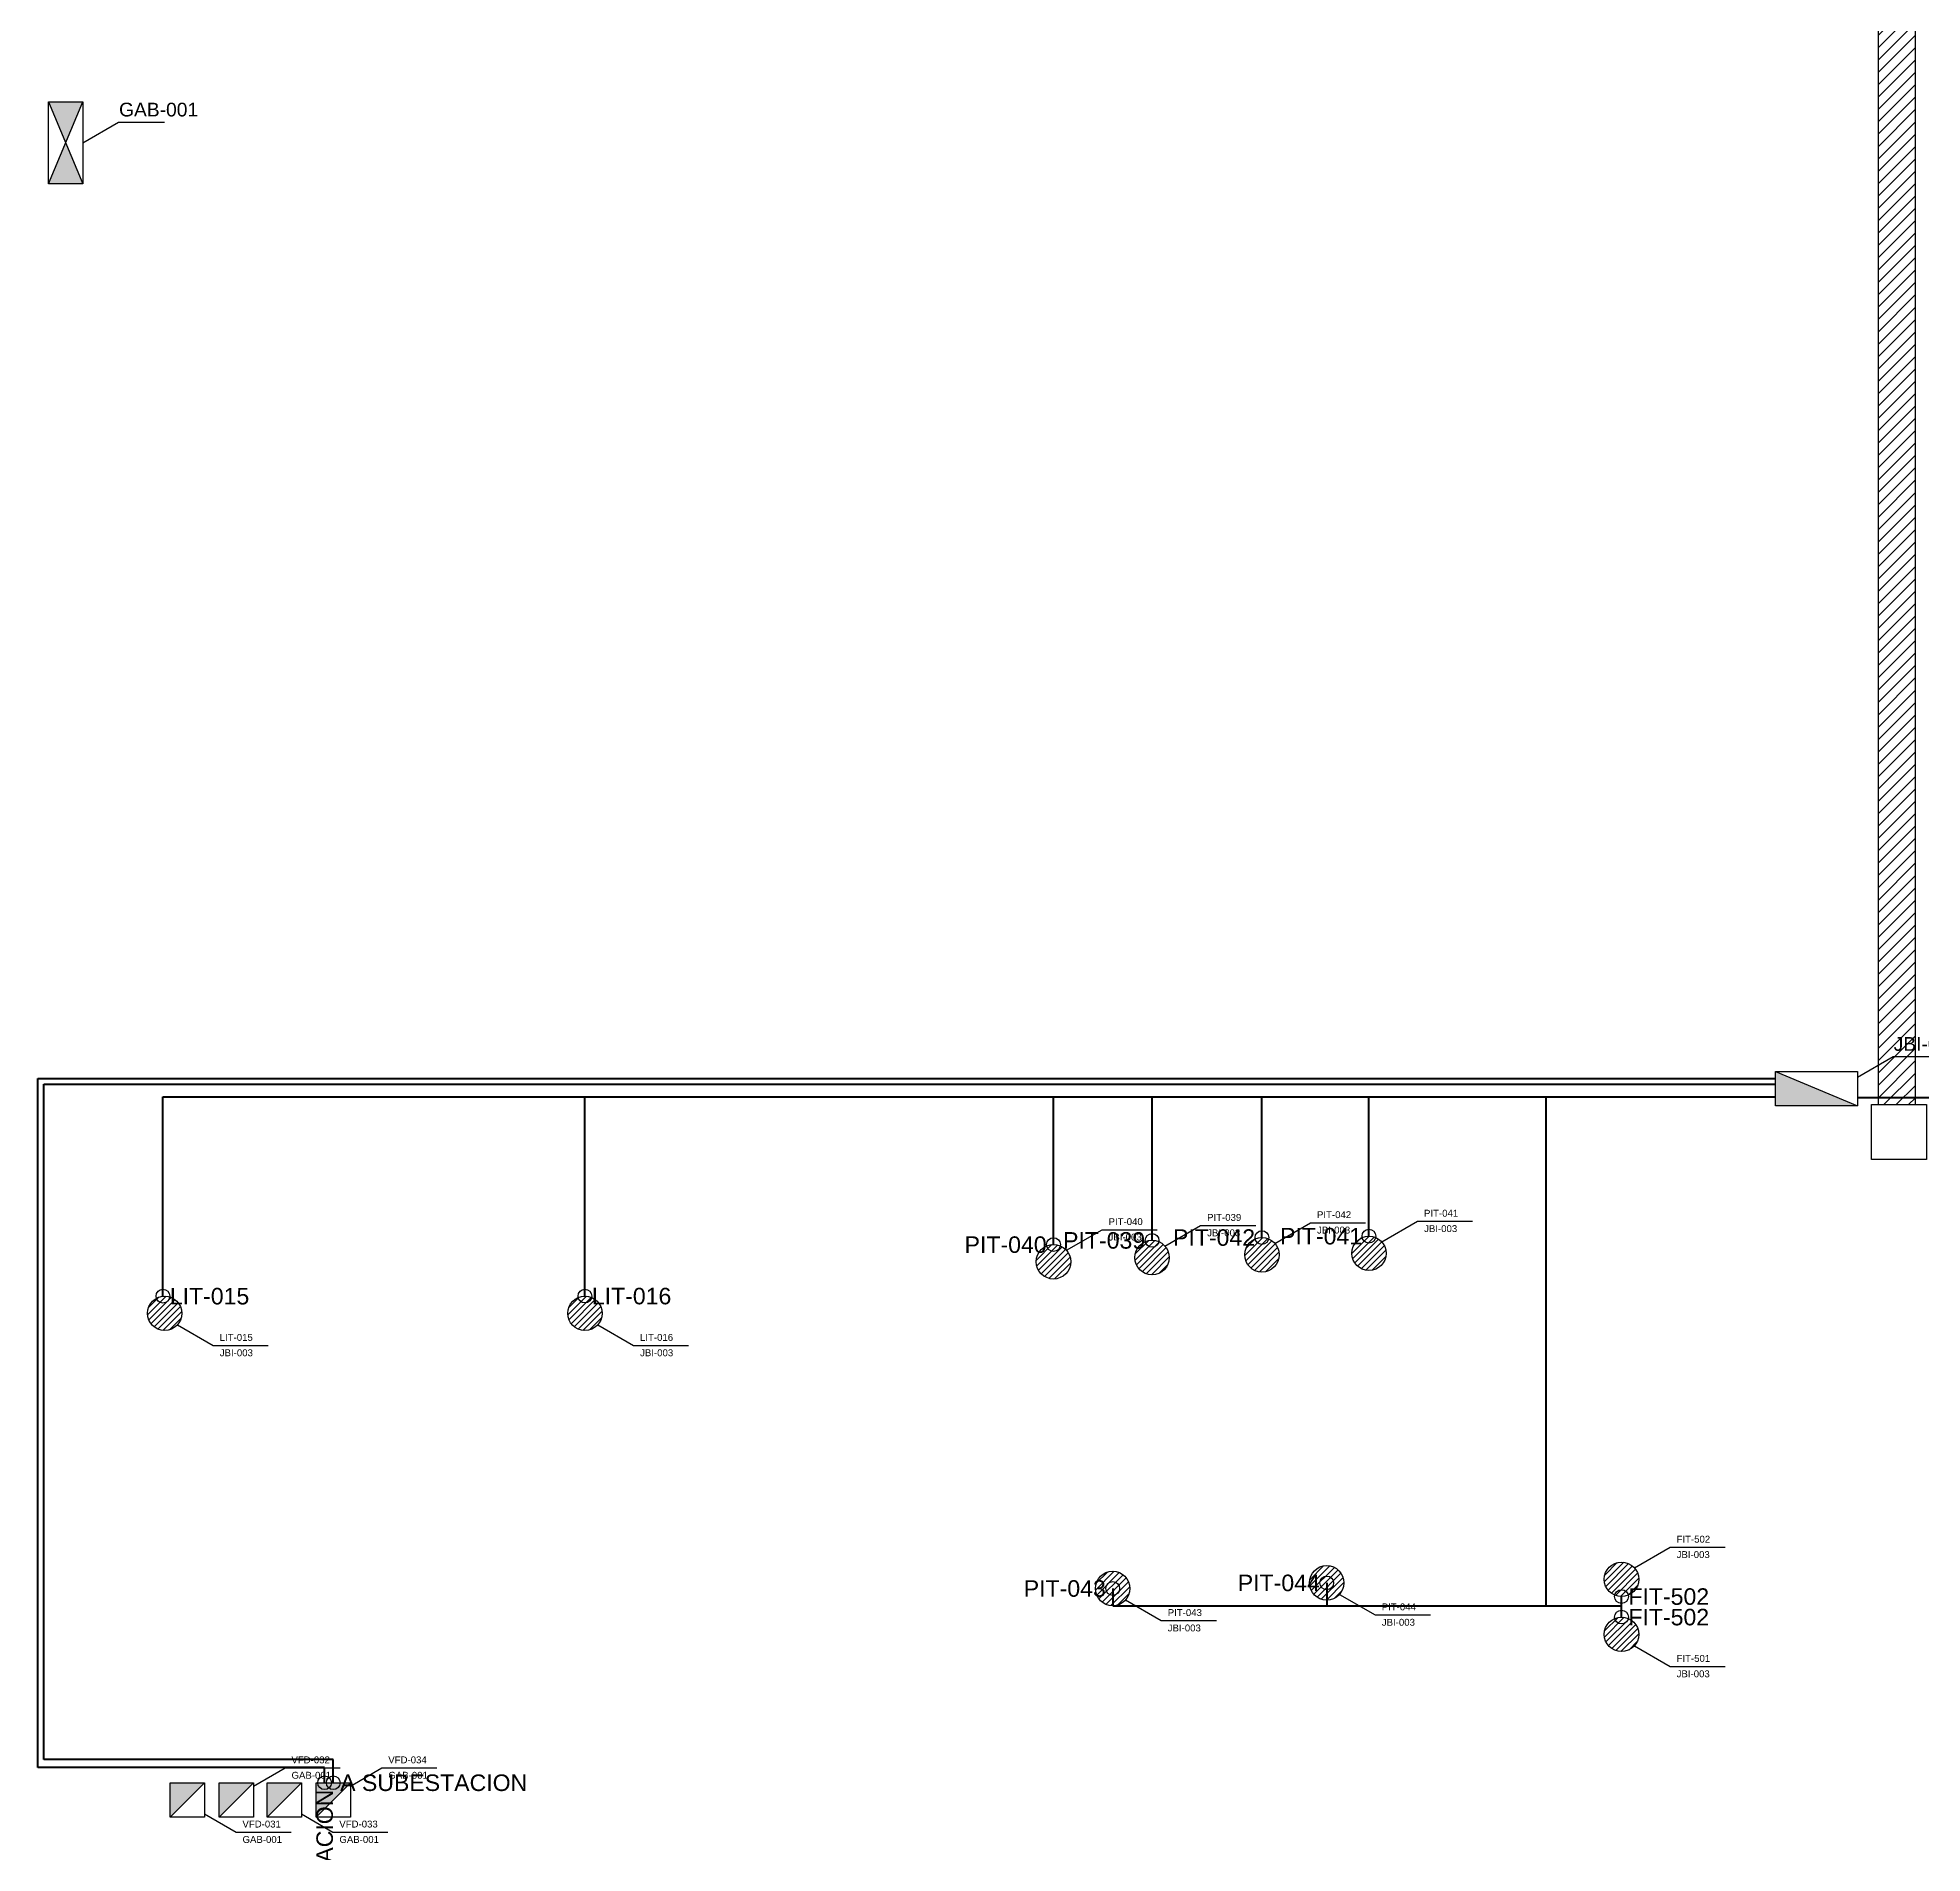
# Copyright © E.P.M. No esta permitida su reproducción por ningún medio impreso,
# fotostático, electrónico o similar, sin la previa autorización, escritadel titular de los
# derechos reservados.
# Model space of a CAD drawing. Header units: metres. Extents: x 0 to 191, y 0 to 87.
# Drawn here: x 45.03 to 65.58, y 29.11 to 48.91 of the extents above; entities that cross this region are included whole.
import ezdxf
from ezdxf.enums import TextEntityAlignment as Align

# ---------------------------------------------------------------- set-up
doc = ezdxf.new("R2010")
doc.units = ezdxf.units.M
for name, color, linetype, lineweight, true_color in [('CANALIZACIONES', 178, 'Continuous', 25, 0x000000), ('CANALIZACIONES ... ANALOGAS', 5, 'Continuous', 50, 0x0000ff), ('CANALIZACIONES ... BANCO', 30, 'Continuous', 25, 0xff7f00), ('CANALIZACIONES ... DIGITALES', 1, 'Continuous', 50, 0xff0000), ('INST', 5, 'Continuous', 25, 0x0000ff)]:
    doc.layers.add(name, color=color, linetype=linetype, lineweight=lineweight, true_color=true_color)
doc.styles.add('textstyle122', font='')
doc.styles.add('textstyle123', font='')
doc.styles.add('textstyle124', font='')
doc.styles.add('textstyle125', font='')
doc.styles.add('textstyle126', font='')
doc.styles.add('textstyle127', font='')
doc.styles.add('textstyle128', font='')
doc.styles.add('textstyle129', font='')
doc.styles.add('textstyle130', font='')
doc.styles.add('textstyle131', font='')
doc.styles.add('textstyle136', font='')
doc.styles.add('textstyle137', font='')
doc.styles.add('textstyle138', font='')
doc.styles.add('textstyle139', font='')
doc.styles.add('textstyle414', font='')
doc.styles.add('textstyle415', font='')
doc.styles.add('textstyle416', font='')
doc.styles.add('textstyle417', font='')
doc.styles.add('textstyle418', font='')
doc.styles.add('textstyle419', font='')
doc.styles.add('textstyle420', font='')
doc.styles.add('textstyle421', font='')
doc.styles.add('textstyle422', font='')
doc.styles.add('textstyle423', font='')
doc.styles.add('textstyle424', font='')
doc.styles.add('textstyle425', font='')
doc.styles.add('textstyle426', font='')
doc.styles.add('textstyle427', font='')
doc.styles.add('textstyle428', font='')
doc.styles.add('textstyle429', font='')
doc.styles.add('textstyle430', font='')
doc.styles.add('textstyle431', font='')
doc.styles.add('textstyle432', font='')
doc.styles.add('textstyle433', font='')
doc.styles.add('textstyle438', font='')
doc.styles.add('textstyle439', font='')
doc.styles.add('textstyle440', font='')
doc.styles.add('textstyle441', font='')
doc.styles.add('textstyle442', font='')
doc.styles.add('textstyle443', font='')
doc.styles.add('textstyle444', font='')
doc.styles.add('textstyle445', font='')
doc.styles.add('textstyle446', font='')
doc.styles.add('textstyle459', font='')
doc.styles.add('textstyle583', font='')
doc.styles.add('textstyle584', font='')
doc.styles.add('textstyle585', font='')
doc.styles.add('textstyle586', font='')
doc.styles.add('textstyle587', font='')
doc.styles.add('textstyle588', font='')
doc.styles.add('textstyle589', font='')
doc.styles.add('textstyle590', font='')
doc.styles.add('textstyle591', font='')
doc.styles.add('textstyle592', font='')
doc.styles.add('textstyle593', font='')
doc.styles.add('textstyle594', font='')
doc.styles.get('textstyle122').set_extended_font_data('Liberation Sans')
doc.styles.get('textstyle123').set_extended_font_data('Liberation Sans')
doc.styles.get('textstyle124').set_extended_font_data('Liberation Sans')
doc.styles.get('textstyle125').set_extended_font_data('Liberation Sans')
doc.styles.get('textstyle126').set_extended_font_data('Liberation Sans')
doc.styles.get('textstyle127').set_extended_font_data('Liberation Sans')
doc.styles.get('textstyle128').set_extended_font_data('Liberation Sans')
doc.styles.get('textstyle129').set_extended_font_data('Liberation Sans')
doc.styles.get('textstyle130').set_extended_font_data('Liberation Sans')
doc.styles.get('textstyle131').set_extended_font_data('Liberation Sans')
doc.styles.get('textstyle136').set_extended_font_data('Liberation Sans')
doc.styles.get('textstyle137').set_extended_font_data('Liberation Sans')
doc.styles.get('textstyle138').set_extended_font_data('Liberation Sans')
doc.styles.get('textstyle139').set_extended_font_data('Liberation Sans')
doc.styles.get('textstyle414').set_extended_font_data('Liberation Sans')
doc.styles.get('textstyle415').set_extended_font_data('Liberation Sans')
doc.styles.get('textstyle416').set_extended_font_data('Liberation Sans')
doc.styles.get('textstyle417').set_extended_font_data('Liberation Sans')
doc.styles.get('textstyle418').set_extended_font_data('Liberation Sans')
doc.styles.get('textstyle419').set_extended_font_data('Liberation Sans')
doc.styles.get('textstyle420').set_extended_font_data('Liberation Sans')
doc.styles.get('textstyle421').set_extended_font_data('Liberation Sans')
doc.styles.get('textstyle422').set_extended_font_data('Liberation Sans')
doc.styles.get('textstyle423').set_extended_font_data('Liberation Sans')
doc.styles.get('textstyle424').set_extended_font_data('Liberation Sans')
doc.styles.get('textstyle425').set_extended_font_data('Liberation Sans')
doc.styles.get('textstyle426').set_extended_font_data('Liberation Sans')
doc.styles.get('textstyle427').set_extended_font_data('Liberation Sans')
doc.styles.get('textstyle428').set_extended_font_data('Liberation Sans')
doc.styles.get('textstyle429').set_extended_font_data('Liberation Sans')
doc.styles.get('textstyle430').set_extended_font_data('Liberation Sans')
doc.styles.get('textstyle431').set_extended_font_data('Liberation Sans')
doc.styles.get('textstyle432').set_extended_font_data('Liberation Sans')
doc.styles.get('textstyle433').set_extended_font_data('Liberation Sans')
doc.styles.get('textstyle438').set_extended_font_data('Liberation Sans')
doc.styles.get('textstyle439').set_extended_font_data('Liberation Sans')
doc.styles.get('textstyle440').set_extended_font_data('Liberation Sans')
doc.styles.get('textstyle441').set_extended_font_data('Liberation Sans')
doc.styles.get('textstyle442').set_extended_font_data('Liberation Sans')
doc.styles.get('textstyle443').set_extended_font_data('Liberation Sans')
doc.styles.get('textstyle444').set_extended_font_data('Liberation Sans')
doc.styles.get('textstyle445').set_extended_font_data('Liberation Sans')
doc.styles.get('textstyle446').set_extended_font_data('Liberation Sans')
doc.styles.get('textstyle459').set_extended_font_data('Liberation Sans')
doc.styles.get('textstyle583').set_extended_font_data('Liberation Sans')
doc.styles.get('textstyle584').set_extended_font_data('Liberation Sans')
doc.styles.get('textstyle585').set_extended_font_data('Liberation Sans')
doc.styles.get('textstyle586').set_extended_font_data('Liberation Sans')
doc.styles.get('textstyle587').set_extended_font_data('Liberation Sans')
doc.styles.get('textstyle588').set_extended_font_data('Liberation Sans')
doc.styles.get('textstyle589').set_extended_font_data('Liberation Sans')
doc.styles.get('textstyle590').set_extended_font_data('Liberation Sans')
doc.styles.get('textstyle591').set_extended_font_data('Liberation Sans')
doc.styles.get('textstyle592').set_extended_font_data('Liberation Sans')
doc.styles.get('textstyle593').set_extended_font_data('Liberation Sans')
doc.styles.get('textstyle594').set_extended_font_data('Liberation Sans')

# ---------------------------------------------------------------- blocks, each defined once
blk = doc.blocks.new('Inst_Elec_lin1')
at = {"layer": 'INST', "transparency": 33554687}
h = blk.add_hatch(dxfattribs=at)
h.set_pattern_fill('ANSI31', color=256, scale=0.015, style=0, pattern_type=0)
edge = h.paths.add_edge_path(flags=0)
edge.add_arc((0, 0), 0.188, 0, 360)
at = {"layer": 'INST'}
for p, q in [((0.14, -0.125), (0.53, -0.35)), ((0.53, -0.35), (1.13, -0.35))]:
    blk.add_line(p, q, dxfattribs=at)
blk.add_circle((0, 0), 0.188, dxfattribs=at)
for tag, p, style in [('Tag_inst', (0.6, -0.3), 'textstyle130'), ('Inst_EL', (0.601, -0.468), 'textstyle131')]:
    blk.add_attdef(tag, p, '', height=0.075, dxfattribs=dict(at, style=style))
blk = doc.blocks.new('Inst_Elec_lin')
at = {"layer": 'INST', "transparency": 33554687}
h = blk.add_hatch(dxfattribs=at)
h.set_pattern_fill('ANSI31', color=256, scale=0.015, style=0, pattern_type=0)
edge = h.paths.add_edge_path(flags=0)
edge.add_arc((0, 0), 0.188, 0, 360)
at = {"layer": 'INST'}
for p, q in [((0.14, 0.125), (0.53, 0.35)), ((0.53, 0.35), (1.13, 0.35))]:
    blk.add_line(p, q, dxfattribs=at)
blk.add_circle((0, 0), 0.188, dxfattribs=at)
for tag, p, style in [('Tag_inst', (0.6, 0.4), 'textstyle128'), ('Inst_EL', (0.601, 0.232), 'textstyle129')]:
    blk.add_attdef(tag, p, '', height=0.075, dxfattribs=dict(at, style=style))
blk = doc.blocks.new('disp1')
at = {"layer": 'INST', "transparency": 33554687}
blk.add_hatch(color=256, dxfattribs=at).paths.add_polyline_path([(-0.188, -0.188), (0.188, 0.188), (-0.188, 0.188)], flags=0)
at = {"layer": 'INST'}
for p, q in [((-0.188, 0.188), (0.188, 0.188)), ((-0.188, -0.188), (-0.188, 0.188)), ((-0.188, -0.188), (0.188, 0.188)), ((0.188, 0.188), (0.188, -0.188)), ((0.188, -0.188), (-0.188, -0.188)), ((0.188, -0.152), (0.53, -0.35)), ((0.53, -0.35), (1.13, -0.35))]:
    blk.add_line(p, q, dxfattribs=at)
for tag, p, style in [('Tag_inst', (0.6, -0.3), 'textstyle124'), ('Inst_EL', (0.601, -0.468), 'textstyle125')]:
    blk.add_attdef(tag, p, '', height=0.075, dxfattribs=dict(at, style=style))
blk = doc.blocks.new('disp')
at = {"layer": 'INST', "transparency": 33554687}
blk.add_hatch(color=256, dxfattribs=at).paths.add_polyline_path([(-0.188, -0.188), (0.188, 0.188), (-0.188, 0.188)], flags=0)
at = {"layer": 'INST'}
for p, q in [((0.188, 0.152), (0.53, 0.35)), ((0.53, 0.35), (1.13, 0.35)), ((-0.188, 0.188), (0.188, 0.188)), ((-0.188, -0.188), (-0.188, 0.188)), ((-0.188, -0.188), (0.188, 0.188)), ((0.188, 0.188), (0.188, -0.188)), ((0.188, -0.188), (-0.188, -0.188))]:
    blk.add_line(p, q, dxfattribs=at)
for tag, p, style in [('Tag_inst', (0.6, 0.4), 'textstyle122'), ('Inst_EL', (0.601, 0.232), 'textstyle123')]:
    blk.add_attdef(tag, p, '', height=0.075, dxfattribs=dict(at, style=style))
blk = doc.blocks.new('JB1')
at = {"layer": 'CANALIZACIONES', "transparency": 33554687}
blk.add_hatch(color=256, dxfattribs=at).paths.add_polyline_path([(0, 0.375), (0.893, 0), (0, 0)], flags=0)
at = {"layer": 'CANALIZACIONES'}
for p, q in [((0.893, 0.314), (1.283, 0.539)), ((1.283, 0.539), (1.783, 0.539)), ((0, 0.375), (0.893, 0.375)), ((0, 0), (0, 0.375)), ((0, 0.375), (0.893, 0)), ((0.893, 0.375), (0.893, 0)), ((0.893, 0), (0, 0))]:
    blk.add_line(p, q, dxfattribs=at)
for tag, p, style in [('Tag Caja', (1.289, 0.6), 'textstyle136'), ('El Caja', (1.289, 0.321), 'textstyle137')]:
    blk.add_attdef(tag, p, '', height=0.15, dxfattribs=dict(at, style=style))
blk = doc.blocks.new('GAB1')
at = {"layer": 'CANALIZACIONES', "transparency": 33554687}
blk.add_hatch(color=256, dxfattribs=at).paths.add_polyline_path([(0, 0), (0.375, 0.893), (0, 0.893), (0.375, 0)], flags=0)
at = {"layer": 'CANALIZACIONES'}
for p, q in [((0, 0), (0, 0.893)), ((0, 0.893), (0.375, 0.893)), ((0, 0), (0.375, 0.893)), ((0, 0.893), (0.375, 0)), ((0.375, 0.893), (0.375, 0)), ((0.375, 0.447), (0.764, 0.672)), ((0.764, 0.672), (1.264, 0.672)), ((0.375, 0), (0, 0))]:
    blk.add_line(p, q, dxfattribs=at)
for tag, p, style in [('Tag Gabinete', (0.77, 0.735), 'textstyle127'), ('El GAB', (0.77, 0.5), 'textstyle126')]:
    blk.add_attdef(tag, p, '', height=0.15, dxfattribs=dict(at, style=style))
blk = doc.blocks.new('Pull')
at = {"layer": 'CANALIZACIONES ... BANCO'}
for p, q in [((-0.2, 0.2), (0.2, 0.2)), ((-0.2, -0.2), (-0.2, 0.2)), ((0.2, 0.2), (0.2, -0.2)), ((0.2, -0.2), (-0.2, -0.2))]:
    blk.add_line(p, q, dxfattribs=at)
blk = doc.blocks.new('NODO1')
at = {"layer": 'CANALIZACIONES'}
blk.add_circle((0, 0), 0.05, dxfattribs=at)
at = {"layer": 'CANALIZACIONES', "style": 'textstyle138'}
blk.add_attdef('dest', text='', height=0.12, dxfattribs=at).set_placement((0.05, 0), align=Align.MIDDLE_LEFT)
blk = doc.blocks.new('NODO2')
at = {"layer": 'CANALIZACIONES'}
blk.add_circle((0, 0), 0.05, dxfattribs=at)
at = {"layer": 'CANALIZACIONES', "style": 'textstyle139'}
blk.add_attdef('dest', text='', height=0.12, dxfattribs=at).set_placement((-0.05, 0), align=Align.MIDDLE_RIGHT)

msp = doc.modelspace()

# ---------------------------------------------------------------- hatches: boundary and pattern name
at = {"layer": 'CANALIZACIONES ... BANCO', "transparency": 33554687}
h = msp.add_hatch(dxfattribs=at)
h.set_pattern_fill('ANSI31', color=256, scale=0.03, style=0, pattern_type=0)
h.paths.add_polyline_path([(65.5, 51), (65.5, 37.276), (65.1, 37.276), (65.1, 50.6), (46.745, 50.6), (46.745, 51)], flags=0)

# ---------------------------------------------------------------- linework, layer by layer
at = {"layer": 'CANALIZACIONES ... ANALOGAS'}
for p, q in [((45.1, 30.136), (45.1, 37.5)), ((45.1, 37.5), (63.978, 37.5)), ((46.399, 35.187), (46.399, 37.359)), ((46.399, 37.359), (63.978, 37.359)), ((51, 35.188), (51, 37.359)), ((56.108, 35.749), (56.108, 37.359)), ((57.182, 35.795), (57.182, 37.359)), ((58.38, 35.826), (58.38, 37.359)), ((59.547, 35.841), (59.547, 37.359)), ((61.479, 31.812), (61.479, 37.359)), ((59.086, 32.061), (59.086, 31.812)), ((56.753, 32), (56.753, 31.812)), ((62.3, 31.812), (62.3, 31.912)), ((56.753, 31.812), (61.479, 31.812)), ((61.479, 31.812), (62.3, 31.812)), ((62.3, 31.688), (62.3, 31.812)), ((48.256, 30.136), (45.1, 30.136)), ((48.256, 29.882), (48.256, 30.136))]:
    msp.add_line(p, q, dxfattribs=at)
at = {"layer": 'CANALIZACIONES ... BANCO'}
for p, q in [((65.5, 51), (65.5, 37.276)), ((65.1, 37.276), (65.1, 50.6)), ((65.1, 37.276), (65.5, 37.276))]:
    msp.add_line(p, q, dxfattribs=at)
at = {"layer": 'CANALIZACIONES ... DIGITALES'}
for p, q in [((45.034, 30.05), (45.034, 37.559)), ((45.034, 37.559), (63.978, 37.559)), ((71.2, 37.35), (64.871, 37.35)), ((48.162, 30.05, -114.87), (45.034, 30.05)), ((48.162, 29.882), (48.162, 30.05, -114.87))]:
    msp.add_line(p, q, dxfattribs=at)

# ---------------------------------------------------------------- block references
at = {"layer": 'CANALIZACIONES'}
ref = msp.add_blockref('GAB1', (45.151, 47.314), dxfattribs=at)
ref.add_attrib('Tag Gabinete', 'GAB-001', (45.921, 48.049), dxfattribs={"height": 0.15, "style": 'textstyle459'})
ref = msp.add_blockref('JB1', (63.978, 37.262), dxfattribs=at)
ref.add_attrib('Tag Caja', 'JBI-003', (65.267, 37.862), dxfattribs={"height": 0.15, "style": 'textstyle446'})
ref = msp.add_blockref('NODO2', (56.108, 35.749), dxfattribs=dict(at, xscale=1.5, yscale=1.5))
ref.add_attrib('dest', 'PIT-040', dxfattribs={"height": 0.18, "style": 'textstyle585'}).set_placement((56.033, 35.749), align=Align.MIDDLE_RIGHT)
ref = msp.add_blockref('NODO2', (57.182, 35.795), dxfattribs=dict(at, xscale=1.5, yscale=1.5))
ref.add_attrib('dest', 'PIT-039', dxfattribs={"height": 0.18, "style": 'textstyle586'}).set_placement((57.107, 35.795), align=Align.MIDDLE_RIGHT)
ref = msp.add_blockref('NODO2', (58.38, 35.826), dxfattribs=dict(at, xscale=1.5, yscale=1.5))
ref.add_attrib('dest', 'PIT-042', dxfattribs={"height": 0.18, "style": 'textstyle587'}).set_placement((58.305, 35.826), align=Align.MIDDLE_RIGHT)
ref = msp.add_blockref('NODO2', (59.547, 35.841), dxfattribs=dict(at, xscale=1.5, yscale=1.5))
ref.add_attrib('dest', 'PIT-041', dxfattribs={"height": 0.18, "style": 'textstyle588'}).set_placement((59.472, 35.841), align=Align.MIDDLE_RIGHT)
ref = msp.add_blockref('NODO1', (46.399, 35.187), dxfattribs=dict(at, xscale=1.5, yscale=1.5))
ref.add_attrib('dest', 'LIT-015', dxfattribs={"height": 0.18, "style": 'textstyle583'}).set_placement((46.474, 35.187), align=Align.MIDDLE_LEFT)
ref = msp.add_blockref('NODO1', (51, 35.188), dxfattribs=dict(at, xscale=1.5, yscale=1.5))
ref.add_attrib('dest', 'LIT-016', dxfattribs={"height": 0.18, "style": 'textstyle584'}).set_placement((51.075, 35.188), align=Align.MIDDLE_LEFT)
ref = msp.add_blockref('NODO2', (56.753, 32), dxfattribs=dict(at, xscale=1.5, yscale=1.5))
ref.add_attrib('dest', 'PIT-043', dxfattribs={"height": 0.18, "style": 'textstyle589'}).set_placement((56.678, 32), align=Align.MIDDLE_RIGHT)
ref = msp.add_blockref('NODO2', (59.086, 32.061), dxfattribs=dict(at, xscale=1.5, yscale=1.5))
ref.add_attrib('dest', 'PIT-044', dxfattribs={"height": 0.18, "style": 'textstyle590'}).set_placement((59.011, 32.061), align=Align.MIDDLE_RIGHT)
ref = msp.add_blockref('NODO1', (62.3, 31.912), dxfattribs=dict(at, xscale=1.5, yscale=1.5))
ref.add_attrib('dest', 'FIT-502', dxfattribs={"height": 0.18, "style": 'textstyle591'}).set_placement((62.375, 31.912), align=Align.MIDDLE_LEFT)
ref = msp.add_blockref('NODO1', (62.3, 31.688), dxfattribs=dict(at, xscale=1.5, yscale=1.5))
ref.add_attrib('dest', 'FIT-502', dxfattribs={"height": 0.18, "style": 'textstyle592'}).set_placement((62.375, 31.688), align=Align.MIDDLE_LEFT)
ref = msp.add_blockref('NODO2', (48.162, 29.882), dxfattribs=dict(at, xscale=1.5, yscale=1.5, rotation=90))
ref.add_attrib('dest', 'A SUBESTACION', dxfattribs={"height": 0.18, "rotation": 90, "style": 'textstyle593'}).set_placement((48.162, 29.807), align=Align.MIDDLE_RIGHT)
ref = msp.add_blockref('NODO1', (48.256, 29.882), dxfattribs=dict(at, xscale=1.5, yscale=1.5))
ref.add_attrib('dest', 'A SUBESTACION', dxfattribs={"height": 0.18, "style": 'textstyle594'}).set_placement((48.331, 29.882), align=Align.MIDDLE_LEFT)
at = {"layer": 'CANALIZACIONES ... BANCO', "xscale": 1.5, "yscale": 1.5}
msp.add_blockref('Pull', (65.325, 36.976), dxfattribs=at)
at = {"layer": 'INST'}
ref = msp.add_blockref('Inst_Elec_lin', (56.108, 35.562), dxfattribs=at)
ref.add_attrib('Tag_inst', 'PIT-040', (56.708, 35.962), dxfattribs={"height": 0.075, "style": 'textstyle418'})
ref.add_attrib('Inst_EL', 'JBI-003', (56.708, 35.794), dxfattribs={"height": 0.075, "style": 'textstyle419'})
ref = msp.add_blockref('Inst_Elec_lin', (57.182, 35.608), dxfattribs=at)
ref.add_attrib('Tag_inst', 'PIT-039', (57.782, 36.008), dxfattribs={"height": 0.075, "style": 'textstyle420'})
ref.add_attrib('Inst_EL', 'JBI-003', (57.783, 35.84), dxfattribs={"height": 0.075, "style": 'textstyle421'})
ref = msp.add_blockref('Inst_Elec_lin', (58.38, 35.638), dxfattribs=at)
ref.add_attrib('Tag_inst', 'PIT-042', (58.98, 36.038), dxfattribs={"height": 0.075, "style": 'textstyle422'})
ref.add_attrib('Inst_EL', 'JBI-003', (58.981, 35.87), dxfattribs={"height": 0.075, "style": 'textstyle423'})
ref = msp.add_blockref('Inst_Elec_lin', (59.547, 35.654), dxfattribs=at)
ref.add_attrib('Tag_inst', 'PIT-041', (60.147, 36.054), dxfattribs={"height": 0.075, "style": 'textstyle424'})
ref.add_attrib('Inst_EL', 'JBI-003', (60.148, 35.886), dxfattribs={"height": 0.075, "style": 'textstyle425'})
ref = msp.add_blockref('Inst_Elec_lin1', (46.418, 35), dxfattribs=at)
ref.add_attrib('Tag_inst', 'LIT-015', (47.018, 34.7), dxfattribs={"height": 0.075, "style": 'textstyle416'})
ref.add_attrib('Inst_EL', 'JBI-003', (47.019, 34.532), dxfattribs={"height": 0.075, "style": 'textstyle417'})
ref = msp.add_blockref('Inst_Elec_lin1', (51, 35), dxfattribs=at)
ref.add_attrib('Tag_inst', 'LIT-016', (51.6, 34.7), dxfattribs={"height": 0.075, "style": 'textstyle414'})
ref.add_attrib('Inst_EL', 'JBI-003', (51.601, 34.532), dxfattribs={"height": 0.075, "style": 'textstyle415'})
ref = msp.add_blockref('Inst_Elec_lin', (62.3, 32.1), dxfattribs=at)
ref.add_attrib('Tag_inst', 'FIT-502', (62.9, 32.5), dxfattribs={"height": 0.075, "style": 'textstyle432'})
ref.add_attrib('Inst_EL', 'JBI-003', (62.901, 32.332), dxfattribs={"height": 0.075, "style": 'textstyle433'})
ref = msp.add_blockref('Inst_Elec_lin1', (56.753, 32), dxfattribs=at)
ref.add_attrib('Tag_inst', 'PIT-043', (57.353, 31.7), dxfattribs={"height": 0.075, "style": 'textstyle426'})
ref.add_attrib('Inst_EL', 'JBI-003', (57.353, 31.532), dxfattribs={"height": 0.075, "style": 'textstyle427'})
ref = msp.add_blockref('Inst_Elec_lin1', (59.086, 32.061), dxfattribs=at)
ref.add_attrib('Tag_inst', 'PIT-044', (59.686, 31.762), dxfattribs={"height": 0.075, "style": 'textstyle428'})
ref.add_attrib('Inst_EL', 'JBI-003', (59.687, 31.594), dxfattribs={"height": 0.075, "style": 'textstyle429'})
ref = msp.add_blockref('Inst_Elec_lin1', (62.3, 31.5), dxfattribs=at)
ref.add_attrib('Tag_inst', 'FIT-501', (62.9, 31.2), dxfattribs={"height": 0.075, "style": 'textstyle430'})
ref.add_attrib('Inst_EL', 'JBI-003', (62.901, 31.032), dxfattribs={"height": 0.075, "style": 'textstyle431'})
ref = msp.add_blockref('disp', (47.2, 29.694), dxfattribs=at)
ref.add_attrib('Tag_inst', 'VFD-032', (47.8, 30.094), dxfattribs={"height": 0.075, "style": 'textstyle442'})
ref.add_attrib('Inst_EL', 'GAB-001', (47.801, 29.926), dxfattribs={"height": 0.075, "style": 'textstyle443'})
ref = msp.add_blockref('disp', (48.256, 29.694), dxfattribs=at)
ref.add_attrib('Tag_inst', 'VFD-034', (48.856, 30.094), dxfattribs={"height": 0.075, "style": 'textstyle444'})
ref.add_attrib('Inst_EL', 'GAB-001', (48.857, 29.926), dxfattribs={"height": 0.075, "style": 'textstyle445'})
ref = msp.add_blockref('disp1', (46.666, 29.694), dxfattribs=at)
ref.add_attrib('Tag_inst', 'VFD-031', (47.266, 29.394), dxfattribs={"height": 0.075, "style": 'textstyle438'})
ref.add_attrib('Inst_EL', 'GAB-001', (47.267, 29.226), dxfattribs={"height": 0.075, "style": 'textstyle439'})
ref = msp.add_blockref('disp1', (47.722, 29.694), dxfattribs=at)
ref.add_attrib('Tag_inst', 'VFD-033', (48.322, 29.394), dxfattribs={"height": 0.075, "style": 'textstyle440'})
ref.add_attrib('Inst_EL', 'GAB-001', (48.323, 29.226), dxfattribs={"height": 0.075, "style": 'textstyle441'})

doc.saveas('drawing.dxf')
